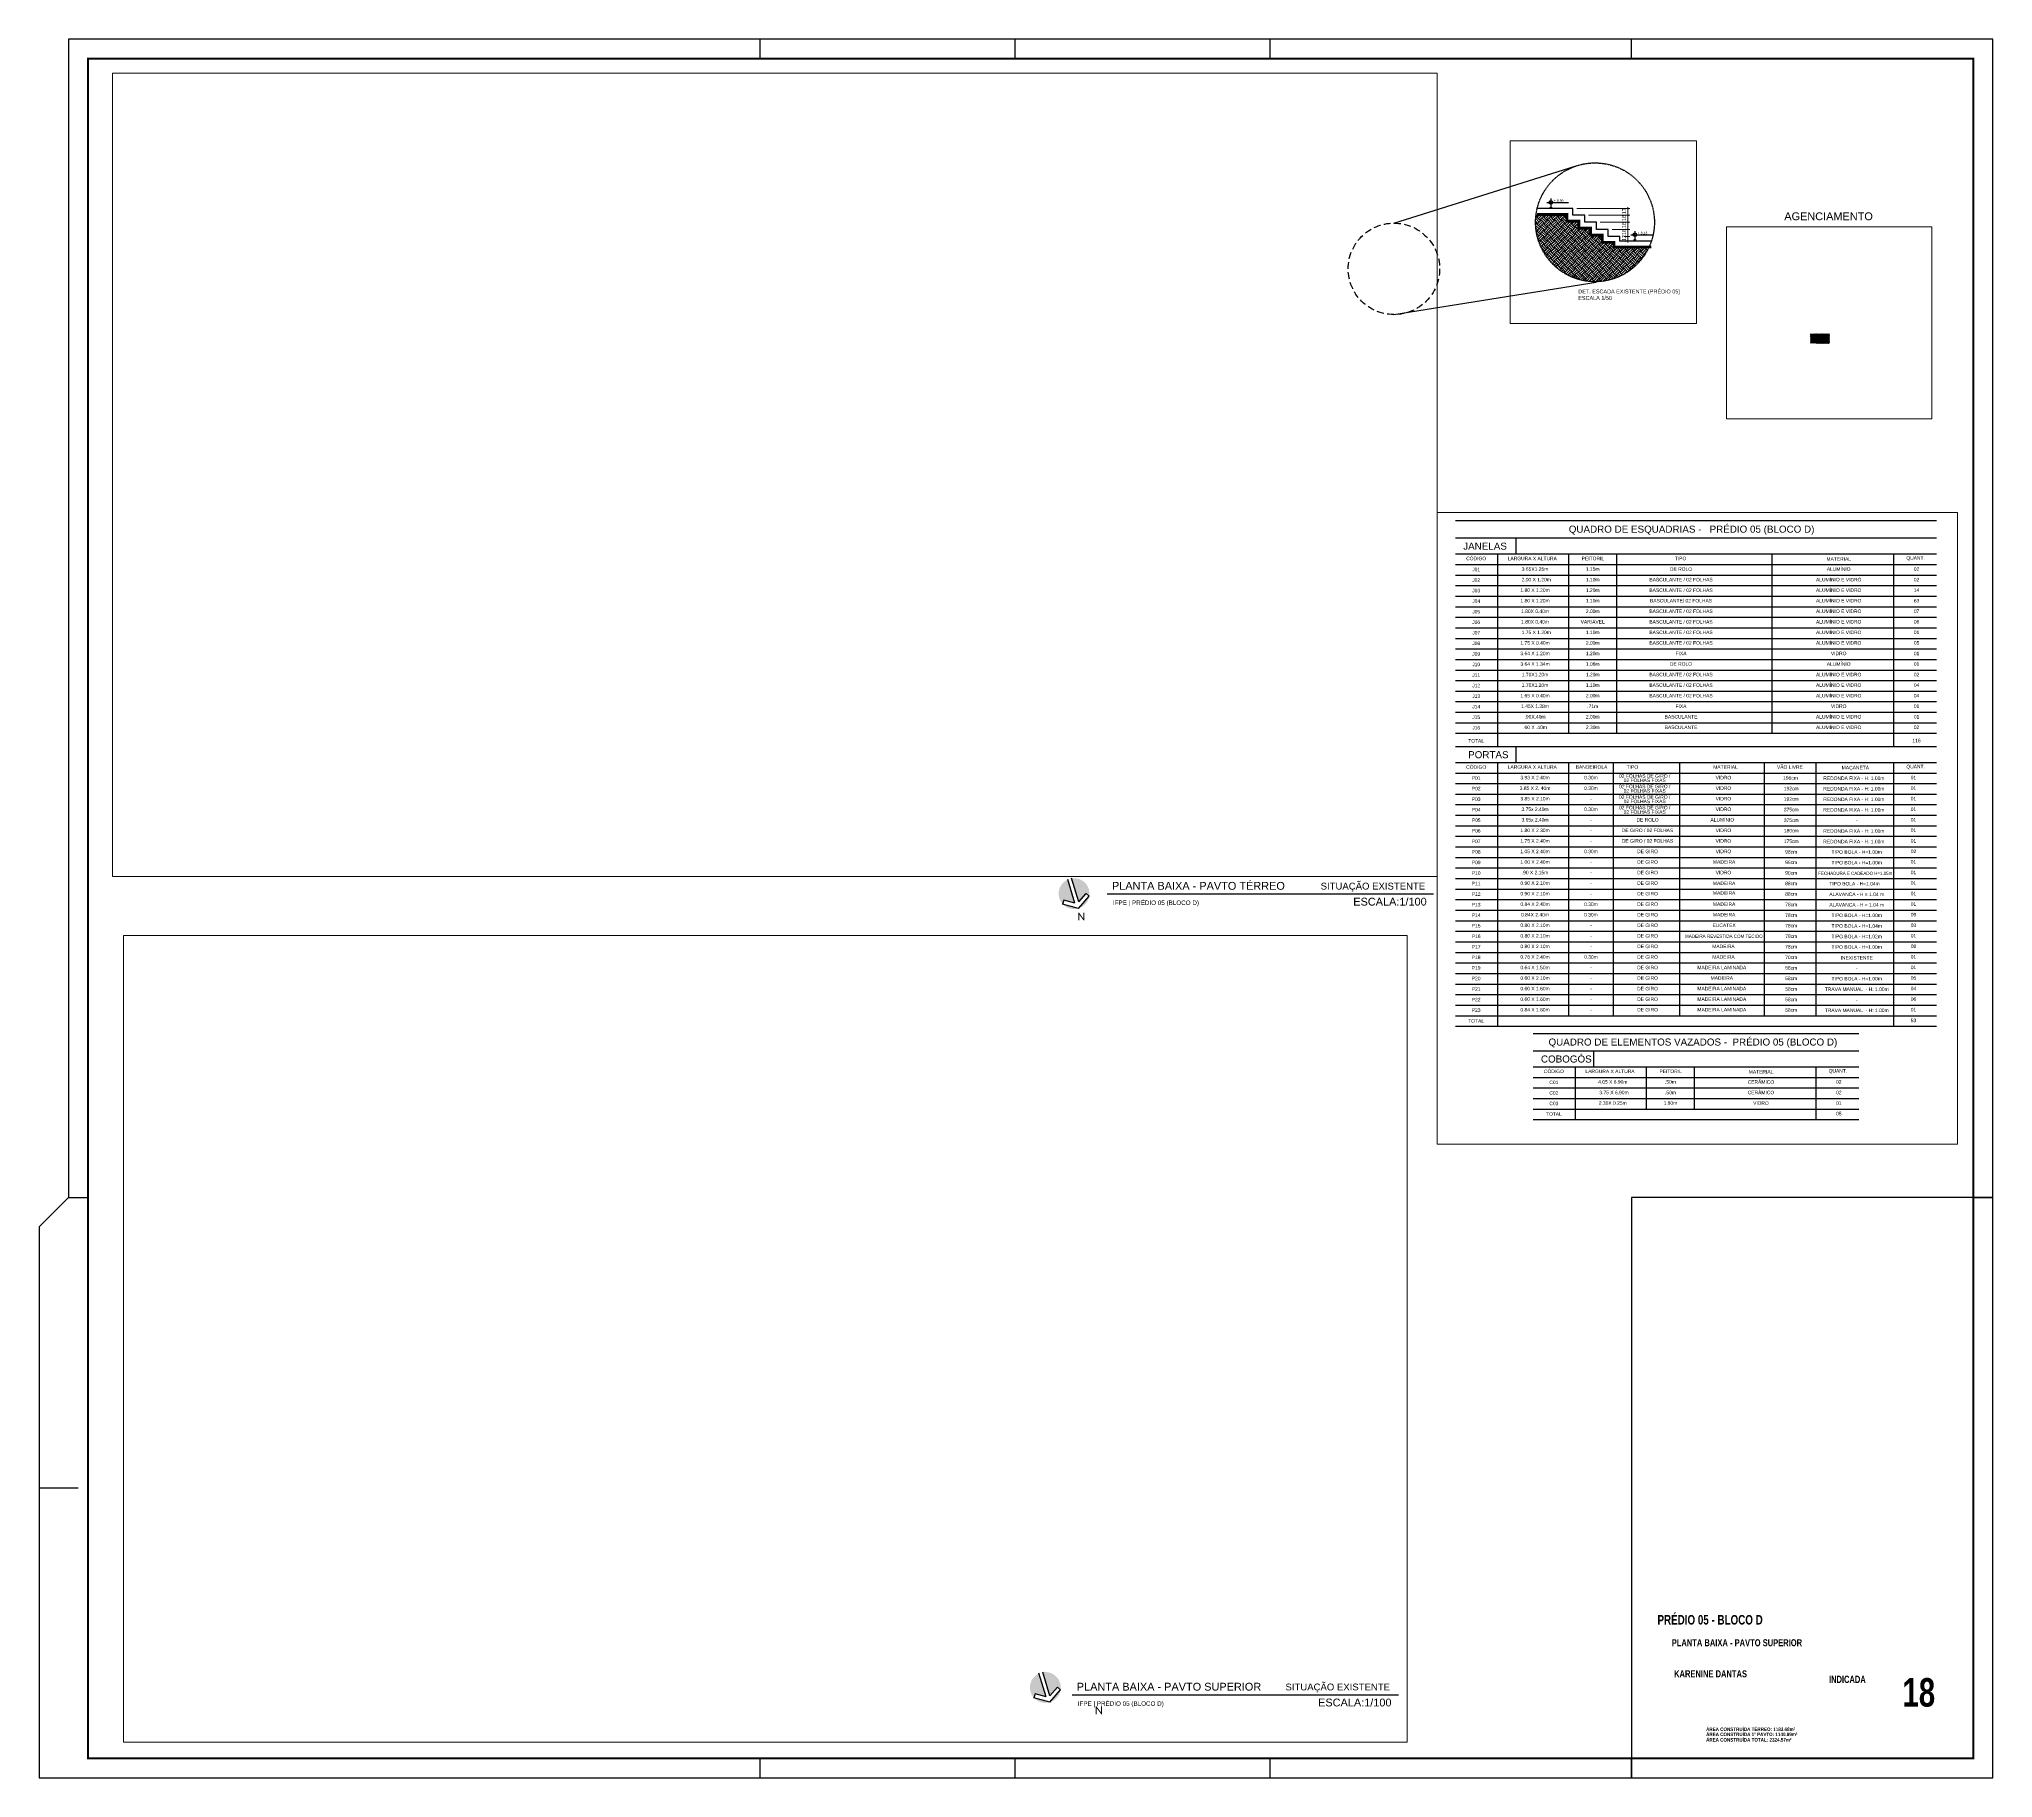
# Paper-space layout 'PLANTAS BAIXAS' of a CAD drawing. Header units: metres. Extents: x 274 to 1274, y 15 to 905.
# The model-space entities are those that its viewports show. They can reach past a viewport. Long polylines and large blocks are cut down to what shows.
import ezdxf
from ezdxf.enums import TextEntityAlignment as Align

# ---------------------------------------------------------------- set-up
doc = ezdxf.new("R2010")
doc.units = ezdxf.units.M
doc.header["$LTSCALE"] = 7
doc.header["$MEASUREMENT"] = 0
doc.header["$PDMODE"] = 2
doc.linetypes.add('DASHED', pattern=[0.75, 0.5, -0.25])
doc.layers.add('2prancha', color=4, linetype='Continuous', lineweight=18)
for name, color, linetype in [('AR-PRANCHA', 7, 'Continuous'), ('Cancela', 10, 'Continuous'), ('COTA 1 100', 2, 'Continuous'), ('COTA DE NÍVEL', 7, 'Continuous'), ('HACHURA PISOS', 250, 'Continuous'), ('PENA 0.05', 8, 'Continuous'), ('PENA 0.15', 7, 'Continuous'), ('PENA 0.2', 2, 'Continuous'), ('PENA 01', 1, 'Continuous'), ('PENA 02', 2, 'Continuous'), ('PENA 03', 3, 'Continuous'), ('PENA 06', 6, 'Continuous'), ('projeção', 7, 'DASHED'), ('TXT ESPECIFICAÇÃO', 7, 'Continuous')]:
    doc.layers.add(name, color=color, linetype=linetype)
doc.styles.add('GRAF', font='GRAF.SHX')
doc.styles.add('Luana', font='arial.ttf')
doc.styles.add('TÍTULO', font='arialbd.ttf', dxfattribs={"height": 3})
doc.dimstyles.new('arial50', dxfattribs={"dimtxt": 0.1, "dimasz": 0.04, "dimexe": 0.05, "dimexo": 0.1, "dimgap": 0.05, "dimtad": 1, "dimzin": 4, "dimdsep": 46, "dimtxsty": 'Luana', "dimblk": 'ARCHTICK', "dimcen": 0, "dimclrd": 7, "dimclre": 7, "dimclrt": 256, "dimadec": 0, "dimazin": 0, "dimtfac": 1, "dimtix": 1, "dimtmove": 0, "dimatfit": 3, "dimldrblk": 'CLOSEDBLANK', "dimfxl": 0, "dimlwd": 5, "dimlwe": 5, "dimarcsym": 0})

# ---------------------------------------------------------------- blocks, each defined once
blk = doc.blocks.new('carimboob')
at = {"layer": 'Defpoints'}
blk.add_lwpolyline([(-175, 0), (0, 0), (0, 287), (-175, 287)], close=True, dxfattribs=at)
at = {"layer": 'AR-PRANCHA', "color": 2, "style": 'TÍTULO', "width": 0.737809}
blk.add_text('PRÉDIO 05 - BLOCO D', height=4.875, dxfattribs=at).set_placement((-161.7, 68.5))
at = {"layer": 'AR-PRANCHA', "color": 7, "style": 'TÍTULO', "width": 0.737809}
for s, height, p in [('KARENINE DANTAS', 3.6, (-153.2, 41.5)), ('ÁREA CONSTRUÍDA TÉRREO: 1183.68m² ', 1.8, (-136.8, 14)), ('ÁREA CONSTRUÍDA 1º PAVTO: 1140.89m²', 1.8, (-136.8, 11.4)), ('ÁREA CONSTRUÍDA TOTAL: 2324.57m²', 1.8, (-136.8, 8.6))]:
    blk.add_text(s, height=height, dxfattribs=at).set_placement(p)
blk = doc.blocks.new('Norte046')
h = blk.add_hatch(color=256)
h.paths.add_polyline_path([(1.24, 4.52), (2.58, 5.36, 0.509715), (-5.9, 0.79), (3.58, 0.79)])
h.paths.add_polyline_path([(2.58, 5.36), (5.95, 0, 0.288178)])
h.paths.add_polyline_path([(5.95, 0), (2.58, -5.36, 0.288178)])
h.paths.add_polyline_path([(3.58, -0.79), (-5.9, -0.79, 0.509715), (2.58, -5.36), (1.24, -4.52)])
for p, q in [((3.58, 0.79), (-5.95, 0.79)), ((1.24, 4.52), (2.58, 5.36)), ((3.58, 0.79), (1.24, 4.52)), ((5.95, 0), (2.58, 5.36)), ((5.95, 0), (2.58, -5.36)), ((3.58, -0.79), (-5.95, -0.79)), ((3.58, -0.79), (1.24, -4.52)), ((1.24, -4.52), (2.58, -5.36)), ((2.58, -5.36), (2.58, -5.36))]:
    blk.add_line(p, q)
blk = doc.blocks.new('_ArchTick')
at = {"color": 0, "linetype": 'ByBlock', "const_width": 0.15}
blk.add_lwpolyline([(-0.5, -0.5), (0.5, 0.5)], dxfattribs=at)
blk = doc.blocks.new('*D306')
at = {"layer": 'COTA 1 100', "color": 7, "lineweight": 5, "ltscale": 1.5}
for p, q in [((2637.424, 252.736), (2637.582, 252.736)), ((2637.424, 252.616), (2637.582, 252.616)), ((2637.532, 252.736), (2637.532, 252.776)), ((2637.532, 252.616), (2637.532, 252.736)), ((2637.532, 252.616), (2637.532, 252.576))]:
    blk.add_line(p, q, dxfattribs=at)
at = {"layer": 'Defpoints', "color": 0, "ltscale": 1.5}
for p in [(2637.324, 252.736), (2637.324, 252.616), (2637.532, 252.736)]:
    blk.add_point(p, dxfattribs=at)
at = {"layer": 'COTA 1 100', "color": 7, "lineweight": 5, "ltscale": 1.5, "xscale": 0.04, "yscale": 0.04, "zscale": 0.04}
for p, rotation in [((2637.532, 252.736), 270), ((2637.532, 252.616), 90)]:
    blk.add_blockref('_ArchTick', p, dxfattribs=dict(at, rotation=rotation))
at = {"layer": 'COTA 1 100', "ltscale": 1.5, "insert": (2637.432, 252.676), "char_height": 0.1, "attachment_point": 5, "rotation": 90, "style": 'Luana'}
blk.add_mtext('.12', dxfattribs=at)
blk = doc.blocks.new('_ClosedBlank')
at = {"layer": '2prancha', "color": 0, "lineweight": -2}
for p, q in [((-1, 0.2), (0, 0)), ((-1, 0.2), (-1, -0.2)), ((0, 0), (-1, -0.2))]:
    blk.add_line(p, q, dxfattribs=at)
blk = doc.blocks.new('*D307')
at = {"layer": 'COTA 1 100', "color": 7, "lineweight": 5, "ltscale": 1.5}
for p, q in [((2637.124, 252.916), (2637.582, 252.916)), ((2637.424, 252.736), (2637.582, 252.736)), ((2637.532, 252.916), (2637.532, 252.956)), ((2637.532, 252.736), (2637.532, 252.916)), ((2637.532, 252.736), (2637.532, 252.696))]:
    blk.add_line(p, q, dxfattribs=at)
at = {"layer": 'Defpoints', "color": 0, "ltscale": 1.5}
for p in [(2637.024, 252.916), (2637.324, 252.736), (2637.532, 252.916)]:
    blk.add_point(p, dxfattribs=at)
at = {"layer": 'COTA 1 100', "color": 7, "lineweight": 5, "ltscale": 1.5, "xscale": 0.04, "yscale": 0.04, "zscale": 0.04}
for p, rotation in [((2637.532, 252.916), 270), ((2637.532, 252.736), 90)]:
    blk.add_blockref('_ArchTick', p, dxfattribs=dict(at, rotation=rotation))
at = {"layer": 'COTA 1 100', "ltscale": 1.5, "insert": (2637.431, 252.826), "char_height": 0.1, "attachment_point": 5, "rotation": 90, "style": 'Luana'}
blk.add_mtext('.18', dxfattribs=at)
blk = doc.blocks.new('*D308')
at = {"layer": 'COTA 1 100', "color": 7, "lineweight": 5, "ltscale": 1.5}
for p, q in [((2636.824, 253.096), (2637.582, 253.096)), ((2637.532, 253.096), (2637.532, 253.136)), ((2637.532, 252.916), (2637.532, 253.096)), ((2637.124, 252.916), (2637.582, 252.916)), ((2637.532, 252.916), (2637.532, 252.876))]:
    blk.add_line(p, q, dxfattribs=at)
at = {"layer": 'Defpoints', "color": 0, "ltscale": 1.5}
for p in [(2636.724, 253.096), (2637.532, 253.096), (2637.024, 252.916)]:
    blk.add_point(p, dxfattribs=at)
at = {"layer": 'COTA 1 100', "color": 7, "lineweight": 5, "ltscale": 1.5, "xscale": 0.04, "yscale": 0.04, "zscale": 0.04}
for p, rotation in [((2637.532, 253.096), 270), ((2637.532, 252.916), 90)]:
    blk.add_blockref('_ArchTick', p, dxfattribs=dict(at, rotation=rotation))
at = {"layer": 'COTA 1 100', "ltscale": 1.5, "insert": (2637.431, 253.006), "char_height": 0.1, "attachment_point": 5, "rotation": 90, "style": 'Luana'}
blk.add_mtext('.18', dxfattribs=at)
blk = doc.blocks.new('*D309')
at = {"layer": 'COTA 1 100', "color": 7, "lineweight": 5, "ltscale": 1.5}
for p, q in [((2636.524, 253.276), (2637.582, 253.276)), ((2636.824, 253.096), (2637.582, 253.096)), ((2637.532, 253.276), (2637.532, 253.316)), ((2637.532, 253.096), (2637.532, 253.276)), ((2637.532, 253.096), (2637.532, 253.056))]:
    blk.add_line(p, q, dxfattribs=at)
at = {"layer": 'Defpoints', "color": 0, "ltscale": 1.5}
for p in [(2636.424, 253.276), (2636.724, 253.096), (2637.532, 253.276)]:
    blk.add_point(p, dxfattribs=at)
at = {"layer": 'COTA 1 100', "color": 7, "lineweight": 5, "ltscale": 1.5, "xscale": 0.04, "yscale": 0.04, "zscale": 0.04}
for p, rotation in [((2637.532, 253.276), 270), ((2637.532, 253.096), 90)]:
    blk.add_blockref('_ArchTick', p, dxfattribs=dict(at, rotation=rotation))
at = {"layer": 'COTA 1 100', "ltscale": 1.5, "insert": (2637.431, 253.186), "char_height": 0.1, "attachment_point": 5, "rotation": 90, "style": 'Luana'}
blk.add_mtext('.18', dxfattribs=at)
blk = doc.blocks.new('*D310')
at = {"layer": 'COTA 1 100', "color": 7, "lineweight": 5, "ltscale": 1.5}
for p, q in [((2636.224, 253.446), (2637.582, 253.446)), ((2636.524, 253.276), (2637.582, 253.276)), ((2637.532, 253.446), (2637.532, 253.486)), ((2637.532, 253.276), (2637.532, 253.446)), ((2637.532, 253.276), (2637.532, 253.236))]:
    blk.add_line(p, q, dxfattribs=at)
at = {"layer": 'Defpoints', "color": 0, "ltscale": 1.5}
for p in [(2636.124, 253.446), (2636.424, 253.276), (2637.532, 253.446)]:
    blk.add_point(p, dxfattribs=at)
at = {"layer": 'COTA 1 100', "color": 7, "lineweight": 5, "ltscale": 1.5, "xscale": 0.04, "yscale": 0.04, "zscale": 0.04}
for p, rotation in [((2637.532, 253.446), 270), ((2637.532, 253.276), 90)]:
    blk.add_blockref('_ArchTick', p, dxfattribs=dict(at, rotation=rotation))
at = {"layer": 'COTA 1 100', "ltscale": 1.5, "insert": (2637.432, 253.361), "char_height": 0.1, "attachment_point": 5, "rotation": 90, "style": 'Luana'}
blk.add_mtext('.17', dxfattribs=at)
blk = doc.blocks.new('NIV02')
h = blk.add_hatch(color=256)
h.paths.add_polyline_path([(-43.1, -49, 0.414214), (-44.6, -50.5), (-43.1, -50.5)])
h.paths.add_polyline_path([(-43.1, -52, 0.414214), (-41.6, -50.5), (-43.1, -50.5)])
for p, q in [((-43.1, -47.4), (-43.1, -55.6)), ((-46.3, -50.5), (-28.7, -50.5))]:
    blk.add_line(p, q)
blk.add_lwpolyline([(-42.4, -54.3), (-43.1, -55.6), (-43.8, -54.3)])
blk.add_circle((-43.1, -50.5), 1.5)
at = {"style": 'GRAF'}
blk.add_attdef('ELEV', (-40.7, -50), '', height=1.26, dxfattribs=at)

msp = doc.modelspace()

# ---------------------------------------------------------------- hatches: boundary and pattern name
at = {"layer": 'PENA 01'}
h = msp.add_hatch(dxfattribs=at)
h.set_pattern_fill('EARTH,_O', color=256, scale=0.5, angle=45)
h.set_pattern_definition([(45, (2639.70231, 251.57513), (1e-17, 0.1767767), [0.125, -0.125]), (45, (2639.66916, 251.60828), (1e-17, 0.1767767), [0.125, -0.125]), (45, (2639.63602, 251.64142), (1e-17, 0.1767767), [0.125, -0.125]), (135, (2639.63602, 251.66352), (-0.1767767, 3e-17), [0.125, -0.125]), (135, (2639.66916, 251.69667), (-0.1767767, 3e-17), [0.125, -0.125]), (135, (2639.70231, 251.72981), (-0.1767767, 3e-17), [0.125, -0.125])])
h.paths.add_polyline_path([(2638.073, 252.466), (2637.174, 252.466), (2637.174, 252.586), (2636.874, 252.586), (2636.874, 252.766), (2636.574, 252.766), (2636.574, 252.946), (2636.274, 252.946), (2636.274, 253.126), (2635.974, 253.126), (2635.974, 253.296), (2635.181, 253.296, 0.032978), (2635.167, 253.096, 0.806416)])
at = {"layer": 'PENA 01', "true_color": 0xff6666}
h = msp.add_hatch(dxfattribs=at)
h.set_pattern_fill('ANSI31', color=11, scale=5, style=0)
h.set_pattern_definition([(45, (4138.05213, 158.33114), (-0.441942, 0.441942), [])])
h.paths.add_polyline_path([(4157.455, 167.934), (4138.079, 167.989), (4138.052, 158.386), (4157.428, 158.331)])

# ---------------------------------------------------------------- linework, layer by layer
at = {"layer": 'PENA 0.15', "ltscale": 0.01}
for p, q in [((2719.274, 262.864), (2732.949, 262.864)), ((2719.274, 262.41), (2732.949, 262.41)), ((2719.274, 262.11), (2732.949, 262.11)), ((2722.49, 262.41), (2722.49, 257.31)), ((2723.851, 262.41), (2723.851, 257.31)), ((2728.271, 262.41), (2728.271, 257.31)), ((2731.733, 262.41), (2731.733, 256.935)), ((2719.274, 261.81), (2732.949, 261.81)), ((2719.274, 261.51), (2732.949, 261.51)), ((2719.274, 261.21), (2732.949, 261.21)), ((2719.274, 260.91), (2732.949, 260.91)), ((2719.274, 260.61), (2732.949, 260.61)), ((2719.274, 260.61), (2732.949, 260.61)), ((2719.274, 260.61), (2732.949, 260.61)), ((2719.274, 260.31), (2732.949, 260.31)), ((2719.274, 260.01), (2732.949, 260.01)), ((2719.274, 259.71), (2732.949, 259.71)), ((2719.274, 259.71), (2732.949, 259.71)), ((2719.274, 259.41), (2732.949, 259.41)), ((2719.274, 259.11), (2732.949, 259.11)), ((2719.274, 258.81), (2732.949, 258.81)), ((2719.274, 258.51), (2732.949, 258.51)), ((2719.274, 258.21), (2732.949, 258.21)), ((2719.274, 257.91), (2732.949, 257.91)), ((2719.274, 257.91), (2732.949, 257.91)), ((2719.274, 257.61), (2732.949, 257.61)), ((2719.274, 257.31), (2732.949, 257.31)), ((2719.274, 256.935), (2732.949, 256.935)), ((2720.995, 256.481), (2720.995, 256.935)), ((2719.274, 256.481), (2732.949, 256.481)), ((2719.274, 256.181), (2732.949, 256.181)), ((2722.49, 256.481), (2722.49, 249.281)), ((2723.761, 256.481), (2723.761, 249.281)), ((2725.64, 256.481), (2725.64, 249.281)), ((2728.051, 256.481), (2728.051, 249.281)), ((2729.52, 256.481), (2729.52, 249.281)), ((2731.733, 256.481), (2731.733, 248.981)), ((2719.274, 255.881), (2732.949, 255.881)), ((2719.274, 255.581), (2732.949, 255.581)), ((2719.274, 255.581), (2732.949, 255.581)), ((2719.274, 255.281), (2732.949, 255.281)), ((2719.274, 254.981), (2732.949, 254.981)), ((2719.274, 254.681), (2732.949, 254.681)), ((2719.274, 254.381), (2732.949, 254.381)), ((2719.274, 254.081), (2732.949, 254.081)), ((2719.274, 253.781), (2732.949, 253.781)), ((2719.274, 253.781), (2732.949, 253.781)), ((2719.274, 253.481), (2732.949, 253.481)), ((2719.274, 253.181), (2732.949, 253.181)), ((2719.274, 252.881), (2732.949, 252.881)), ((2719.274, 252.581), (2732.949, 252.581)), ((2719.274, 252.281), (2732.949, 252.281)), ((2719.274, 251.981), (2732.949, 251.981)), ((2719.274, 251.981), (2732.949, 251.981)), ((2719.274, 251.681), (2732.949, 251.681)), ((2719.274, 251.381), (2732.949, 251.381)), ((2719.274, 251.081), (2732.949, 251.081)), ((2719.274, 250.781), (2732.949, 250.781)), ((2719.274, 250.481), (2732.949, 250.481)), ((2719.274, 250.181), (2732.949, 250.181)), ((2719.274, 250.181), (2732.949, 250.181)), ((2719.274, 249.881), (2732.949, 249.881)), ((2719.274, 249.581), (2732.949, 249.581)), ((2719.274, 249.281), (2732.949, 249.281)), ((2719.274, 249.281), (2732.949, 249.281)), ((2719.274, 249.281), (2732.949, 249.281)), ((2719.274, 249.281), (2732.949, 249.281)), ((2719.274, 249.281), (2732.949, 249.281)), ((2719.274, 248.981), (2732.949, 248.981)), ((2721.484, 248.281), (2730.739, 248.281)), ((2721.484, 247.826), (2730.739, 247.826)), ((2721.484, 247.526), (2730.739, 247.526)), ((2724.7, 247.826), (2724.7, 246.626)), ((2726.061, 247.826), (2726.061, 246.626)), ((2726.061, 247.826), (2726.061, 246.626)), ((2729.523, 247.826), (2729.523, 246.326)), ((2721.484, 247.226), (2730.739, 247.226)), ((2721.484, 246.926), (2730.739, 246.926)), ((2721.484, 246.626), (2730.739, 246.626)), ((2721.484, 246.626), (2730.739, 246.626)), ((2721.484, 246.626), (2730.739, 246.626)), ((2721.484, 246.326), (2730.739, 246.326)), ((2721.484, 246.326), (2730.739, 246.326))]:
    msp.add_line(p, q, dxfattribs=at)
at = {"layer": 'PENA 0.15'}
for p, q in [((2720.995, 262.41), (2720.995, 262.864)), ((2720.47, 262.41), (2720.47, 256.935)), ((2720.47, 256.481), (2720.47, 248.981)), ((2723.205, 247.826), (2723.205, 248.281)), ((2722.68, 247.826), (2722.68, 246.326))]:
    msp.add_line(p, q, dxfattribs=at)
at = {"layer": 'PENA 02'}
for p, q in [((2719.274, 263.36), (2732.949, 263.36)), ((2721.484, 248.776), (2730.739, 248.776))]:
    msp.add_line(p, q, dxfattribs=at)
at = {"layer": 'PENA 02', "ltscale": 1.5, "const_width": 0.07}
msp.add_lwpolyline([(2638.132, 252.466), (2637.174, 252.466), (2637.174, 252.586), (2636.874, 252.586), (2636.874, 252.766), (2636.574, 252.766), (2636.574, 252.946), (2636.274, 252.946), (2636.274, 253.126), (2635.974, 253.126), (2635.974, 253.296), (2635.208, 253.296)], dxfattribs=at)
at = {"layer": 'PENA 06', "ltscale": 1.5}
msp.add_lwpolyline([(2638.132, 252.616), (2637.324, 252.616), (2637.324, 252.736), (2637.024, 252.736), (2637.024, 252.916), (2636.724, 252.916), (2636.724, 253.096), (2636.424, 253.096), (2636.424, 253.276), (2636.124, 253.276), (2636.124, 253.446), (2635.208, 253.446)], dxfattribs=at)
at = {"layer": 'projeção', "ltscale": 1.5}
msp.add_circle((2636.688, 253.096), 1.521, dxfattribs=at)

# ---------------------------------------------------------------- block references
at = {"layer": 'COTA DE NÍVEL', "ltscale": 0.05}
ref = msp.add_blockref('NIV02', (2636.91, 255.188), dxfattribs=dict(at, xscale=0.03133355614973262, yscale=0.03133355614973262, zscale=0.03133355614973262))
ref.add_attrib('ELEV', '+ 8.96', (2635.636, 253.622), dxfattribs={"layer": '0', "height": 0.0625, "style": 'Luana'})
ref = msp.add_blockref('NIV02', (2639.056, 254.358), dxfattribs=dict(at, xscale=0.03133355614973262, yscale=0.03133355614973262, zscale=0.03133355614973262))
ref.add_attrib('ELEV', '+ 8.13', (2637.782, 252.792), dxfattribs={"layer": '0', "height": 0.0625, "style": 'Luana'})

# ---------------------------------------------------------------- texts
at = {"layer": 'PENA 01', "style": 'Luana'}
for s, height, p in [('3.65X1.25m', 0.1, (2721.536, 261.931)), ('1.15m', 0.1, (2723.176, 261.931)), ('DE ROLO', 0.1, (2725.687, 261.931)), ('ALUMÍNIO', 0.1, (2730.17, 261.931)), ('02', 0.1, (2732.384, 261.931)), ('2.00 X 1.20m', 0.1, (2721.571, 261.631)), ('1.10m', 0.1, (2723.176, 261.631)), ('BASCULANTE / 02 FOLHAS', 0.1, (2725.687, 261.631)), ('ALUMÍNIO E VIDRO', 0.1, (2730.17, 261.631)), ('02', 0.1, (2732.384, 261.631)), ('1.80 X 1.20m', 0.1, (2721.536, 261.331)), ('1.80 X 1.20m', 0.1, (2721.536, 261.031)), ('1.20m', 0.1, (2723.176, 261.331)), ('1.10m', 0.1, (2723.176, 261.031)), ('BASCULANTE / 02 FOLHAS', 0.1, (2725.687, 261.331)), ('BASCULANTE/ 02 FOLHAS', 0.1, (2725.687, 261.031)), ('ALUMÍNIO E VIDRO', 0.1, (2730.17, 261.331)), ('ALUMÍNIO E VIDRO', 0.1, (2730.17, 261.031)), ('63', 0.1, (2732.384, 261.031)), ('14', 0.1, (2732.384, 261.331)), ('1.80X 0.40m', 0.1, (2721.536, 260.731)), ('1.80X 0.40m', 0.1, (2721.536, 260.431)), ('VARIÁVEL', 0.1, (2723.176, 260.431)), ('2.00m', 0.1, (2723.176, 260.731)), ('BASCULANTE / 02 FOLHAS', 0.1, (2725.687, 260.731)), ('BASCULANTE / 02 FOLHAS', 0.1, (2725.687, 260.431)), ('ALUMÍNIO E VIDRO', 0.1, (2730.17, 260.731)), ('ALUMÍNIO E VIDRO', 0.1, (2730.17, 260.431)), ('07', 0.1, (2732.384, 260.731)), ('06', 0.1, (2732.384, 260.431)), ('1.75 X 1.20m', 0.1, (2721.571, 260.131)), ('1.10m', 0.1, (2723.176, 260.131)), ('BASCULANTE / 02 FOLHAS', 0.1, (2725.687, 260.131)), ('ALUMÍNIO E VIDRO', 0.1, (2730.17, 260.131)), ('01', 0.1, (2732.384, 260.131)), ('3.64 X 1.20m', 0.1, (2721.536, 259.531)), ('1.75 X 0.40m', 0.1, (2721.536, 259.831)), ('2.00m', 0.1, (2723.176, 259.831)), ('1.20m', 0.1, (2723.176, 259.531)), ('BASCULANTE / 02 FOLHAS', 0.1, (2725.687, 259.831)), ('FIXA', 0.1, (2725.687, 259.531)), ('ALUMÍNIO E VIDRO', 0.1, (2730.17, 259.831)), ('VIDRO', 0.1, (2730.17, 259.531)), ('05', 0.1, (2732.384, 259.831)), ('01', 0.1, (2732.384, 259.531)), ('3.64 X 1.34m', 0.1, (2721.536, 259.231)), ('1.70X1.20m', 0.1, (2721.536, 258.931)), ('1.06m', 0.1, (2723.176, 259.231)), ('1.20m', 0.1, (2723.176, 258.931)), ('BASCULANTE / 02 FOLHAS', 0.1, (2725.687, 258.931)), ('DE ROLO', 0.1, (2725.687, 259.231)), ('ALUMÍNIO E VIDRO', 0.1, (2730.17, 258.931)), ('ALUMÍNIO', 0.1, (2730.17, 259.231)), ('01', 0.1, (2732.384, 259.231)), ('02', 0.1, (2732.384, 258.931)), ('1.70X1.20m', 0.1, (2721.536, 258.631)), ('1.10m', 0.1, (2723.176, 258.631)), ('BASCULANTE / 02 FOLHAS', 0.1, (2725.687, 258.631)), ('ALUMÍNIO E VIDRO', 0.1, (2730.17, 258.631)), ('04', 0.1, (2732.384, 258.631)), ('1.65 X 0.40m', 0.1, (2721.536, 258.331)), ('1.45X 1.38m', 0.1, (2721.536, 258.031)), ('2.00m', 0.1, (2723.176, 258.331)), ('.71m', 0.1, (2723.176, 258.031)), ('BASCULANTE / 02 FOLHAS', 0.1, (2725.687, 258.331)), ('FIXA', 0.1, (2725.687, 258.031)), ('ALUMÍNIO E VIDRO', 0.1, (2730.17, 258.331)), ('VIDRO', 0.1, (2730.17, 258.031)), ('04', 0.1, (2732.384, 258.331)), ('01', 0.1, (2732.384, 258.031)), ('.60 X .40m', 0.1, (2721.536, 257.431)), ('.90X.40m', 0.1, (2721.536, 257.731)), ('2.00m', 0.1, (2723.176, 257.731)), ('2.30m', 0.1, (2723.176, 257.431)), ('BASCULANTE', 0.1, (2725.687, 257.731)), ('BASCULANTE', 0.1, (2725.687, 257.431)), ('ALUMÍNIO E VIDRO', 0.1, (2730.17, 257.731)), ('ALUMÍNIO E VIDRO', 0.1, (2730.17, 257.431)), ('01', 0.1, (2732.384, 257.731)), ('02', 0.1, (2732.384, 257.431)), ('3.93 X 2.40m', 0.1, (2721.536, 256.001)), ('0.30m', 0.1, (2723.126, 256.001)), (' 02 FOLHAS DE GIRO / ', 0.1, (2724.654, 256.048)), ('02 FOLHAS FIXAS', 0.1, (2724.654, 255.924)), ('196cm', 0.1, (2728.799, 255.991)), ('REDONDA FIXA - H: 1.00m', 0.1, (2730.602, 255.983)), ('01', 0.1, (2732.297, 256.004)), ('3.85 X 2. 40m', 0.1, (2721.536, 255.701)), ('3.85 X 2.10m', 0.1, (2721.536, 255.401)), ('0.30m', 0.1, (2723.126, 255.701)), (' 02 FOLHAS DE GIRO / ', 0.1, (2724.654, 255.748)), (' 02 FOLHAS DE GIRO / ', 0.1, (2724.654, 255.448)), ('02 FOLHAS FIXAS', 0.1, (2724.654, 255.624)), ('192cm', 0.1, (2728.82, 255.691)), ('REDONDA FIXA - H: 1.00m', 0.1, (2730.602, 255.683)), ('01', 0.1, (2732.297, 255.704)), ('01', 0.1, (2732.297, 255.404)), ('3.75x 2.40m', 0.1, (2721.536, 255.101)), ('0.30m', 0.1, (2723.126, 255.101)), ('-', 0.1, (2723.126, 255.401)), (' 02 FOLHAS DE GIRO / ', 0.1, (2724.654, 255.148)), ('02 FOLHAS FIXAS', 0.1, (2724.654, 255.324)), ('02 FOLHAS FIXAS', 0.1, (2724.654, 255.024)), ('375cm', 0.1, (2728.82, 255.091)), ('192cm', 0.1, (2728.82, 255.391)), ('REDONDA FIXA - H: 1.00m', 0.1, (2730.602, 255.383)), ('REDONDA FIXA - H: 1.00m', 0.1, (2730.602, 255.083)), ('01', 0.1, (2732.297, 255.104)), ('1.80 X 2.30m', 0.1, (2721.536, 254.501)), ('3.65x 2.40m', 0.1, (2721.536, 254.801)), ('-', 0.1, (2723.126, 254.801)), ('-', 0.1, (2723.126, 254.501)), ('DE GIRO / 02 FOLHAS', 0.1, (2724.735, 254.501)), ('DE ROLO', 0.1, (2724.735, 254.801)), ('375cm', 0.1, (2728.82, 254.791)), ('180cm', 0.1, (2728.82, 254.491)), ('REDONDA FIXA - H: 1.00m', 0.1, (2730.602, 254.483)), ('-', 0.1, (2730.683, 254.783)), ('01', 0.1, (2732.297, 254.804)), ('01', 0.1, (2732.297, 254.504)), ('1.75 X 2.40m', 0.1, (2721.536, 254.201)), ('1.05 X 2.40m', 0.1, (2721.536, 253.901)), ('0.30m', 0.1, (2723.126, 253.901)), ('-', 0.1, (2723.126, 254.201)), ('DE GIRO / 02 FOLHAS', 0.1, (2724.735, 254.201)), ('DE GIRO', 0.1, (2724.735, 253.901)), ('175cm', 0.1, (2728.82, 254.191)), ('REDONDA FIXA - H: 1.00m', 0.1, (2730.602, 254.183)), ('01', 0.1, (2732.297, 254.204)), ('02', 0.1, (2732.297, 253.904)), ('1.00 X 2.40m', 0.1, (2721.536, 253.601)), ('-', 0.1, (2723.126, 253.601)), ('DE GIRO', 0.1, (2724.735, 253.601)), ('MADEIRA', 0.1, (2726.913, 253.601)), ('98cm', 0.1, (2728.82, 253.891)), ('96cm', 0.1, (2728.82, 253.591)), ('TIPO BOLA - H=1.00m', 0.1, (2730.683, 253.883)), ('TIPO BOLA - H=1.00m', 0.1, (2730.683, 253.583)), ('01', 0.1, (2732.297, 253.604)), ('0.90 X 2.10m', 0.1, (2721.536, 253.001)), ('.90 X 2.15m', 0.1, (2721.536, 253.301)), ('-', 0.1, (2723.126, 253.301)), ('-', 0.1, (2723.126, 253.001)), ('DE GIRO', 0.1, (2724.735, 253.301)), ('DE GIRO', 0.1, (2724.735, 253.001)), ('MADEIRA', 0.1, (2726.913, 252.994)), ('90cm', 0.1, (2728.82, 253.291)), ('88cm', 0.1, (2728.82, 252.991)), ('FECHADURA E CADEADO H=1.05m', 0.09, (2730.641, 253.283)), ('TIPO BOLA - H=1.04m', 0.1, (2730.621, 252.983)), ('01', 0.1, (2732.297, 253.304)), ('01', 0.1, (2732.297, 253.004)), ('0.90 X 2.10m', 0.1, (2721.536, 252.701)), ('0.84 X 2.40m', 0.1, (2721.536, 252.401)), ('0.30m', 0.1, (2723.126, 252.401)), ('-', 0.1, (2723.126, 252.701)), ('DE GIRO', 0.1, (2724.735, 252.701)), ('DE GIRO', 0.1, (2724.735, 252.401)), ('MADEIRA', 0.1, (2726.913, 252.718)), ('MADEIRA', 0.1, (2726.913, 252.401)), ('88cm', 0.1, (2728.82, 252.691)), ('ALAVANCA - H = 1.04 m', 0.1, (2730.683, 252.683)), ('01', 0.1, (2732.297, 252.704)), ('01', 0.1, (2732.297, 252.404)), ('0.84X 2.40m', 0.1, (2721.536, 252.101)), ('0.30m', 0.1, (2723.126, 252.101)), ('DE GIRO', 0.1, (2724.735, 252.101)), ('MADEIRA', 0.1, (2726.913, 252.101)), ('78cm', 0.1, (2728.82, 252.391)), ('78cm', 0.1, (2728.82, 252.091)), ('ALAVANCA - H = 1.04 m', 0.1, (2730.683, 252.383)), ('TIPO BOLA - H=1.00m', 0.1, (2730.683, 252.083)), ('09', 0.1, (2732.297, 252.104)), ('0.80 X 2.10m', 0.1, (2721.536, 251.801)), ('0.80 X 2.10m', 0.1, (2721.536, 251.501)), ('-', 0.1, (2723.126, 251.801)), ('-', 0.1, (2723.126, 251.501)), ('DE GIRO', 0.1, (2724.735, 251.801)), ('DE GIRO', 0.1, (2724.735, 251.501)), ('MADEIRA REVESTIDA COM TECIDO', 0.092, (2726.905, 251.494)), ('EUCATEX', 0.1, (2726.913, 251.801)), ('78cm', 0.1, (2728.82, 251.791)), ('78cm', 0.1, (2728.82, 251.491)), ('TIPO BOLA - H=1.04m', 0.1, (2730.683, 251.783)), ('TIPO BOLA - H=1.02m', 0.1, (2730.683, 251.483)), ('03', 0.1, (2732.297, 251.804)), ('01', 0.1, (2732.297, 251.504)), ('0.80 X 2.10m', 0.1, (2721.536, 251.201)), ('0.76 X 2.40m', 0.1, (2721.536, 250.901)), ('0.30m', 0.1, (2723.126, 250.901)), ('-', 0.1, (2723.126, 251.201)), ('DE GIRO', 0.1, (2724.735, 251.201)), ('DE GIRO', 0.1, (2724.735, 250.901)), ('MADEIRA ', 0.1, (2726.913, 251.201)), ('MADEIRA ', 0.1, (2726.913, 250.901)), ('78cm', 0.1, (2728.82, 251.191)), ('TIPO BOLA - H=1.00m', 0.1, (2730.683, 251.183)), ('08', 0.1, (2732.297, 251.204)), ('01', 0.1, (2732.297, 250.904)), ('0.64 X 1.50m', 0.1, (2721.536, 250.601)), ('-', 0.1, (2723.126, 250.601)), ('DE GIRO', 0.1, (2724.735, 250.601)), ('MADEIRA LAMINADA', 0.1, (2726.847, 250.601)), ('58cm', 0.1, (2728.82, 250.591)), ('70cm', 0.1, (2728.82, 250.891)), ('INEXISTENTE', 0.1, (2730.683, 250.875)), ('-', 0.1, (2730.683, 250.583)), ('01', 0.1, (2732.297, 250.604)), ('0.60 X 2.10m', 0.1, (2721.536, 250.301)), ('0.60 X 1.60m', 0.1, (2721.536, 250.001)), ('-', 0.1, (2723.126, 250.301)), ('-', 0.1, (2723.126, 250.001)), ('DE GIRO', 0.1, (2724.735, 250.301)), ('DE GIRO', 0.1, (2724.735, 250.001)), ('MADEIRA LAMINADA', 0.1, (2726.847, 250.001)), ('MADEIRA', 0.1, (2726.847, 250.301)), ('58cm', 0.1, (2728.82, 250.291)), ('58cm', 0.1, (2728.82, 249.991)), ('TRAVA MANUAL  - H: 1.00m', 0.1, (2730.683, 249.983)), ('TIPO BOLA - H=1.00m', 0.1, (2730.683, 250.283)), ('05', 0.1, (2732.297, 250.304)), ('04', 0.1, (2732.297, 250.004)), ('0.60 X 1.60m', 0.1, (2721.536, 249.701)), ('0.84 X 1.60m', 0.1, (2721.536, 249.401)), ('-', 0.1, (2723.126, 249.701)), ('DE GIRO', 0.1, (2724.735, 249.701)), ('DE GIRO', 0.1, (2724.735, 249.401)), ('MADEIRA LAMINADA', 0.1, (2726.847, 249.701)), ('MADEIRA LAMINADA', 0.1, (2726.847, 249.401)), ('58cm', 0.1, (2728.82, 249.691)), ('-', 0.1, (2730.683, 249.683)), ('06', 0.1, (2732.297, 249.704)), ('01', 0.1, (2732.297, 249.404)), ('-', 0.1, (2723.126, 249.401)), ('58cm', 0.1, (2728.82, 249.391)), ('TRAVA MANUAL  - H: 1.00m', 0.1, (2730.683, 249.383)), ('4.05 X 6.90m', 0.1, (2723.746, 247.347)), ('3.75 X 6.90m', 0.1, (2723.781, 247.047)), ('.50m', 0.1, (2725.386, 247.347)), ('.50m', 0.1, (2725.386, 247.047)), ('CERÂMICO', 0.1, (2727.96, 247.347)), ('CERÂMICO', 0.1, (2727.96, 247.047)), ('02', 0.1, (2730.174, 247.347)), ('02', 0.1, (2730.174, 247.047)), ('2.30X 0.25m', 0.1, (2723.746, 246.747)), ('1.80m', 0.1, (2725.386, 246.747)), ('VIDRO', 0.1, (2727.96, 246.747)), ('01', 0.1, (2730.174, 246.747))]:
    msp.add_text(s, height=height, dxfattribs=at).set_placement(p, align=Align.CENTER)
for s, p in [('VIDRO', (2726.672, 256.001)), ('VIDRO', (2726.672, 255.701)), ('VIDRO', (2726.672, 255.401)), ('VIDRO', (2726.672, 255.101)), ('ALUMÍNIO', (2726.524, 254.801)), ('VIDRO', (2726.672, 254.501)), ('VIDRO', (2726.672, 254.201)), ('VIDRO', (2726.672, 253.901)), ('VIDRO', (2726.672, 253.301))]:
    msp.add_text(s, height=0.1, dxfattribs=at).set_placement(p)
at = {"layer": 'PENA 02', "style": 'Luana'}
for s, p in [('116', (2732.384, 257.056)), ('05', (2730.174, 246.447))]:
    msp.add_text(s, height=0.1, dxfattribs=at).set_placement(p, align=Align.CENTER)
at = {"layer": 'PENA 02', "ltscale": 0.05, "style": 'Luana'}
msp.add_text('53', height=0.1, dxfattribs=at).set_placement((2732.297, 249.096), align=Align.CENTER)
for s, insert, char_height, width, attachment_point in [('QUADRO DE ESQUADRIAS -   PRÉDIO 05 (BLOCO D)', (2722.495, 263.085), 0.2, 8.16528, 4), ('JANELAS', (2719.494, 262.63), 0.2, 3.51166, 4), ('CÓDIGO', (2719.862, 262.281), 0.1, 1.934, 5), ('J01', (2719.862, 261.968), 0.1, 1.934, 5), ('LARGURA X ALTURA', (2721.458, 262.281), 0.1, 1.934, 5), ('PEITORIL', (2723.182, 262.281), 0.1, 1.934, 5), ('TIPO', (2725.673, 262.281), 0.1, 1.934, 5), ('MATERIAL', (2730.172, 262.267), 0.1, 1.934, 5), ('QUANT.', (2732.358, 262.281), 0.1, 1.934, 5), ('J02', (2719.862, 261.668), 0.1, 1.934, 5), ('J03', (2719.862, 261.368), 0.1, 1.934, 5), ('J04', (2719.862, 261.068), 0.1, 1.934, 5), ('J05', (2719.862, 260.768), 0.1, 1.934, 5), ('J06', (2719.862, 260.468), 0.1, 1.934, 5), ('J07', (2719.862, 260.168), 0.1, 1.934, 5), ('J08', (2719.862, 259.868), 0.1, 1.934, 5), ('J09', (2719.862, 259.568), 0.1, 1.934, 5), ('J10', (2719.862, 259.268), 0.1, 1.934, 5), ('J11', (2719.862, 258.968), 0.1, 1.934, 5), ('J12', (2719.862, 258.668), 0.1, 1.934, 5), ('J13', (2719.862, 258.368), 0.1, 1.934, 5), ('J14', (2719.862, 258.068), 0.1, 1.934, 5), ('J15', (2719.862, 257.768), 0.1, 1.934, 5), ('J16', (2719.862, 257.468), 0.1, 1.934, 5), ('TOTAL', (2719.862, 257.093), 0.1, 1.934, 5), ('PORTAS', (2719.634, 256.701), 0.2, 3.51166, 4), ('CÓDIGO', (2719.862, 256.351), 0.1, 1.934, 5), ('P01', (2719.862, 256.038), 0.1, 1.934, 5), ('LARGURA X ALTURA', (2721.458, 256.351), 0.1, 1.934, 5), ('BANDEIROLA', (2723.143, 256.351), 0.1, 1.934, 5), ('TIPO', (2724.306, 256.351), 0.1, 1.934, 5), ('MATERIAL', (2726.952, 256.351), 0.1, 1.934, 5), ('VÃO LIVRE', (2728.783, 256.351), 0.1, 1.934, 5), ('MAÇANETA', (2730.644, 256.32), 0.1, 1.934, 5), ('QUANT.', (2732.358, 256.351), 0.1, 1.934, 5), ('P02', (2719.862, 255.738), 0.1, 1.934, 5), ('P03', (2719.862, 255.438), 0.1, 1.934, 5), ('P04', (2719.862, 255.138), 0.1, 1.934, 5), ('P05', (2719.862, 254.838), 0.1, 1.934, 5), ('P06', (2719.862, 254.538), 0.1, 1.934, 5), ('P07', (2719.862, 254.238), 0.1, 1.934, 5), ('P08', (2719.862, 253.938), 0.1, 1.934, 5), ('P09', (2719.862, 253.638), 0.1, 1.934, 5), ('P10', (2719.862, 253.338), 0.1, 1.934, 5), ('P11', (2719.862, 253.038), 0.1, 1.934, 5), ('P12', (2719.862, 252.738), 0.1, 1.934, 5), ('P13', (2719.862, 252.438), 0.1, 1.934, 5), ('P14', (2719.862, 252.138), 0.1, 1.934, 5), ('P15', (2719.862, 251.838), 0.1, 1.934, 5), ('P16', (2719.862, 251.538), 0.1, 1.934, 5), ('DET. ESCADA EXISTENTE (PRÉDIO 05)\\PESCALA 1/50', (2636.26, 251.242), 0.1, 4.77216, 4), ('P17', (2719.862, 251.238), 0.1, 1.934, 5), ('P18', (2719.862, 250.938), 0.1, 1.934, 5), ('P19', (2719.862, 250.638), 0.1, 1.934, 5), ('P20', (2719.862, 250.338), 0.1, 1.934, 5), ('P21', (2719.862, 250.038), 0.1, 1.934, 5), ('P22', (2719.862, 249.738), 0.1, 1.934, 5), ('TOTAL', (2719.862, 249.129), 0.1, 1.934, 5), ('P23', (2719.862, 249.438), 0.1, 1.934, 5), ('QUADRO DE ELEMENTOS VAZADOS -  PRÉDIO 05 (BLOCO D)', (2721.919, 248.501), 0.2, 9.54432, 4), ('COBOGÓS', (2721.704, 248.047), 0.2, 3.51166, 4), ('CÓDIGO', (2722.072, 247.697), 0.1, 1.934, 5), ('LARGURA X ALTURA', (2723.667, 247.697), 0.1, 1.934, 5), ('PEITORIL', (2725.392, 247.697), 0.1, 1.934, 5), ('MATERIAL', (2727.963, 247.683), 0.1, 1.934, 5), ('QUANT.', (2730.148, 247.697), 0.1, 1.934, 5), ('C01', (2722.072, 247.384), 0.1, 1.934, 5), ('C02', (2722.072, 247.084), 0.1, 1.934, 5), ('TOTAL', (2722.072, 246.484), 0.1, 1.934, 5), ('C03', (2722.072, 246.784), 0.1, 1.934, 5)]:
    msp.add_mtext(s, dxfattribs=dict(at, insert=insert, char_height=char_height, width=width, attachment_point=attachment_point))

# ---------------------------------------------------------------- dimensions: what is measured, and where the dimension line sits
at = {"layer": 'COTA 1 100', "ltscale": 1.5}
for base, p1, p2, picture, middle in [((2637.532, 253.446), (2636.424, 253.276), (2636.124, 253.446), '*D310', (2637.432, 253.361)), ((2637.532, 253.276), (2636.724, 253.096), (2636.424, 253.276), '*D309', (2637.431, 253.186)), ((2637.532, 253.096), (2637.024, 252.916), (2636.724, 253.096), '*D308', (2637.431, 253.006)), ((2637.532, 252.916), (2637.324, 252.736), (2637.024, 252.916), '*D307', (2637.431, 252.826)), ((2637.532, 252.736), (2637.324, 252.616), (2637.324, 252.736), '*D306', (2637.432, 252.676))]:
    dim = msp.add_linear_dim(base=base, p1=p1, p2=p2, angle=90, dimstyle='arial50', dxfattribs=at)
    dim.commit()
    dim.dimension.update_dxf_attribs({"geometry": picture, "text_midpoint": middle})

psp = doc.layouts.new('PLANTAS BAIXAS')

# ---------------------------------------------------------------- linework, layer by layer
at = {"layer": 'Cancela'}
psp.add_lwpolyline([(1088.6, 14.9), (1273.6, 14.9), (1273.6, 311.9), (1088.6, 311.9)], close=True, dxfattribs=at)
at = {"layer": 'HACHURA PISOS'}
for points in [[(967, 810.7), (1059.7, 839.8)], [(967, 763.9), (1070.6, 780.5)]]:
    psp.add_lwpolyline(points, dxfattribs=at)
at = {"layer": 'PENA 01'}
for points in [[(273.6, 296.9), (273.6, 14.9), (1273.6, 14.9), (1273.6, 904.9), (288.6, 904.9)], [(288.6, 904.9), (288.6, 311.9), (273.6, 296.9)], [(642.6, 894.9), (642.6, 904.9)], [(773.1, 894.9), (773.1, 904.9)], [(903.6, 894.9), (903.6, 904.9)], [(1088.6, 894.9), (1088.6, 904.9)], [(288.6, 311.9), (298.6, 311.9)], [(1263.6, 311.9), (1273.6, 311.9)], [(273.6, 163.4), (293.6, 163.4)], [(642.6, 14.9), (642.6, 24.9)], [(773.1, 14.9), (773.1, 24.9)], [(903.6, 14.9), (903.6, 24.9)], [(1088.6, 14.9), (1088.6, 24.9)]]:
    psp.add_lwpolyline(points, dxfattribs=at)
at = {"layer": 'PENA 03', "const_width": 1}
psp.add_lwpolyline([(298.6, 24.9), (1263.6, 24.9), (1263.6, 894.9), (298.6, 894.9)], close=True, dxfattribs=at)
at = {"layer": 'projeção'}
psp.add_circle((967, 787.3), 23.4, dxfattribs=at)
at = {"layer": 'TXT ESPECIFICAÇÃO', "linetype": 'ByBlock'}
for p, q in [((820.3, 467.4), (987.3, 467.4)), ((802.3, 57.5), (969.3, 57.5))]:
    psp.add_line(p, q, dxfattribs=at)

# ---------------------------------------------------------------- block references
at = {"layer": 'AR-PRANCHA'}
psp.add_blockref('carimboob', (1263.6, 24.9), dxfattribs=at)
at = {"layer": 'PENA 01', "color": 0, "xscale": 1.325982727227846, "yscale": 1.325982727227846, "zscale": 1.325982727227846, "rotation": 286.5877045453449}
for p in [(803.3, 467.5), (788.6, 61.2)]:
    psp.add_blockref('Norte046', p, dxfattribs=at)

# ---------------------------------------------------------------- texts
at = {"layer": 'AR-PRANCHA', "color": 2, "style": 'TÍTULO', "width": 0.737809}
for s, height, p in [('PLANTA BAIXA - PAVTO SUPERIOR', 3.6, (1109.2, 82.3)), ('18', 14.58, (1227.3, 51.4))]:
    psp.add_text(s, height=height, dxfattribs=at).set_placement(p)
at = {"layer": 'AR-PRANCHA', "color": 7, "style": 'TÍTULO', "width": 0.737809}
psp.add_text('INDICADA', height=3.73, dxfattribs=at).set_placement((1189.7, 63.5))
at = {"layer": 'PENA 0.05', "style": 'Luana'}
for p in [(929.5, 469.6), (911.5, 59.7)]:
    psp.add_text('SITUAÇÃO EXISTENTE', height=3.5, dxfattribs=at).set_placement(p)
at = {"layer": 'PENA 0.05', "linetype": 'ByBlock', "style": 'Luana'}
for p in [(823.2, 461.7), (805.2, 51.8)]:
    psp.add_text('IFPE | PRÉDIO 05 (BLOCO D)', height=2.3, dxfattribs=at).set_placement(p)
at = {"layer": 'PENA 0.2', "style": 'Luana'}
for s, p in [('AGENCIAMENTO', (1166.8, 812.2)), ('PLANTA BAIXA - PAVTO TÉRREO', (822.7, 469.5)), ('ESCALA:1/100', (946.2, 461.4)), ('PLANTA BAIXA - PAVTO SUPERIOR', (804.7, 59.6)), ('ESCALA:1/100', (928.2, 51.5))]:
    psp.add_text(s, height=4, dxfattribs=at).set_placement(p)
at = {"layer": 'PENA 0.2', "char_height": 4, "width": 294.393, "attachment_point": 5, "style": 'Luana'}
for insert in [(807, 455.8), (816, 49.5)]:
    psp.add_mtext('{\\fCorbel|b0|i0|c0|p34;N}', dxfattribs=dict(at, insert=insert))

# ---------------------------------------------------------------- viewports
at = {"layer": 'Defpoints'}
psp.add_viewport(center=(650.1, 681.9), size=(678, 411.166), view_center_point=(2549.533, 204.717), view_height=41.11662, dxfattribs=at)
for center, size, view_center_point, view_height, status in [((1074.2, 806.1), (95.5, 93.416), (2636.902, 252.845), 4.6708, 6), ((1122.3, 500.9), (266.4, 323.3), (2726.151, 254.606), 17.9613, 4), ((645.3, 239.7), (657, 412.855), (2675.564, 205.363), 41.28552, 3)]:
    psp.add_viewport(center=center, size=size, view_center_point=view_center_point, view_height=view_height, status=status, dxfattribs=at)
at = {"layer": 'PENA 01'}
psp.add_viewport(center=(1189.7, 759.6), size=(105.1, 98.279), view_center_point=(4157.04, 179.222), view_height=196.55751, status=5, dxfattribs=at)

doc.saveas('drawing.dxf')
